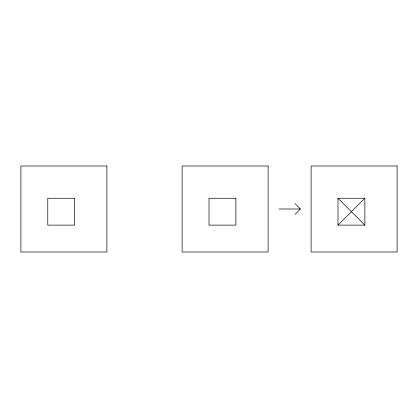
<?xml version="1.0" encoding="UTF-8"?>
<svg xmlns="http://www.w3.org/2000/svg" width="418" height="418" viewBox="0 0 418 418"><rect width="100%" height="100%" fill="white"/><g stroke="black" fill="none" stroke-linecap="round" stroke-linejoin="round"><path stroke-width="0.63" d="M294.988 214.377L300.364 209L294.988 203.623M337.984 225.124L364.857 198.252L337.984 198.252L337.984 225.124L364.857 225.124L364.857 198.252M278.863 209L300.364 209M337.984 198.252L364.857 225.124M106.888 166.003L20.9 166.003L20.9 251.997L106.888 251.997L106.888 166.003M268.116 166.003L182.128 166.003L182.128 251.997L268.116 251.997L268.116 166.003M397.1 166.003L311.112 166.003L311.112 251.997L397.1 251.997L397.1 166.003M74.644 198.252L47.772 198.252L47.772 225.124L74.644 225.124L74.644 198.252M235.872 198.252L209 198.252L209 225.124L235.872 225.124L235.872 198.252"/></g></svg>
